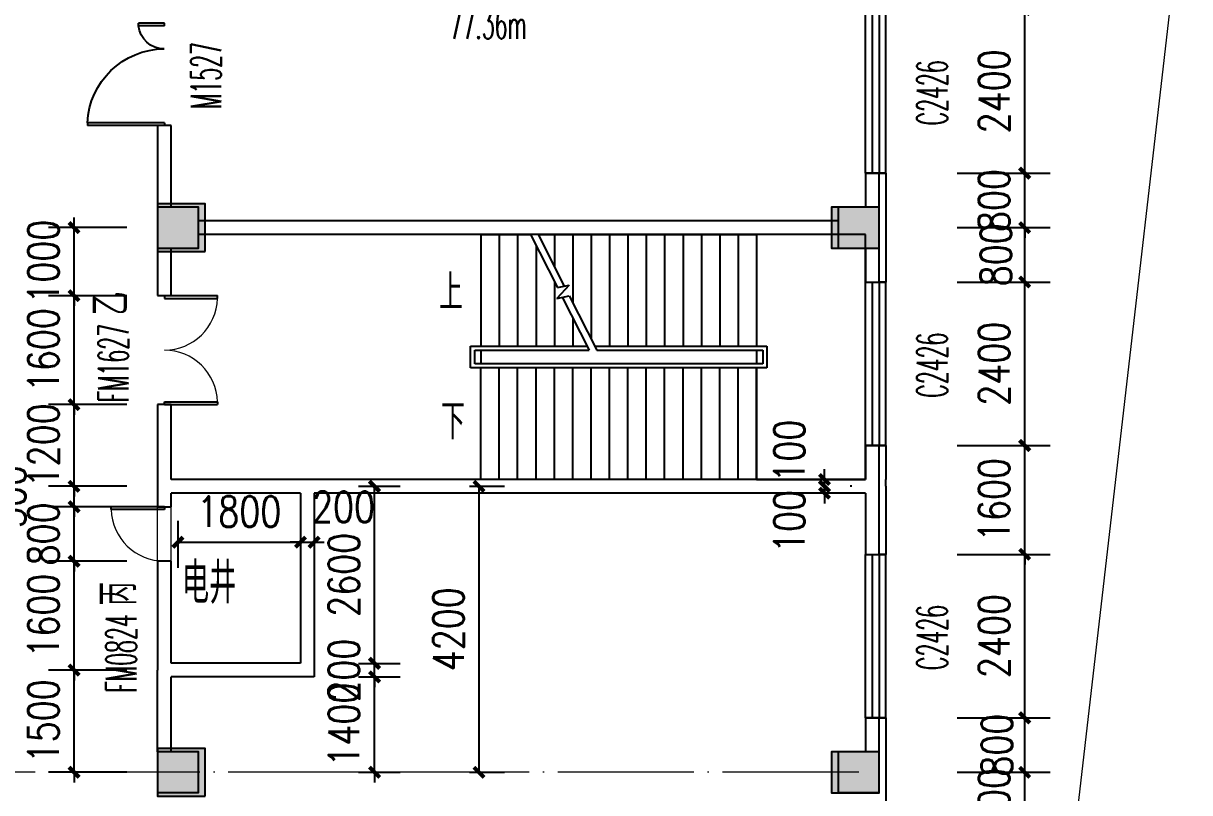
# Model space of a CAD drawing. Extents: x 1417642 to 3570900, y 124798 to 1191112.
# Drawn here: x 1455139 to 1472273, y 437495 to 448795 of the extents above; entities that cross this region are included whole.
import ezdxf

# ---------------------------------------------------------------- set-up
doc = ezdxf.new("R2010")
doc.units = 0
doc.header["$LTSCALE"] = 1000
doc.header["$MEASUREMENT"] = 0
doc.linetypes.add('DOTE', pattern=[2.42, 2, -0.2, 0.02, -0.2])
doc.layers.get('0').update_dxf_attribs({"linetype": 'CONTINUOUS'})
doc.layers.get('Defpoints').update_dxf_attribs({"linetype": 'CONTINUOUS'})
for name, color, linetype in [('colu', 2, 'CONTINUOUS'), ('COLUMN', 9, 'CONTINUOUS'), ('DIM_SYMB', 3, 'CONTINUOUS'), ('DOTE', 1, 'DOTE'), ('PUB_DIM', 3, 'CONTINUOUS'), ('PUB_HATCH', 8, 'CONTINUOUS'), ('PUB_TEXT', 40, 'CONTINUOUS'), ('SPACE', 7, 'CONTINUOUS'), ('STAIR', 2, 'CONTINUOUS'), ('SURFACE', 6, 'CONTINUOUS'), ('tiaozheng', 20, 'CONTINUOUS'), ('WALL', 4, 'CONTINUOUS'), ('WINDOW', 2, 'CONTINUOUS'), ('WINDOW_TEXT', 7, 'CONTINUOUS'), ('柱填充', 8, 'CONTINUOUS')]:
    doc.layers.add(name, color=color, linetype=linetype)
doc.styles.add('_TCH_DIM', font='ROMANS', dxfattribs={"width": 0.7, "bigfont": 'Z'})
doc.styles.add('_TCH_SPACE', font='ROMANS', dxfattribs={"width": 0.7, "height": 5, "bigfont": 'Z'})
doc.styles.add('_TCH_WINDOW', font='ROMANS.shx', dxfattribs={"width": 0.7, "height": 400, "bigfont": 'Z.shx'})
doc.styles.add('DIM_FONT', font='SIMPLEX.shx', dxfattribs={"width": 0.8})
doc.styles.add('Z', font='ROMANS', dxfattribs={"width": 0.7, "bigfont": 'Z'})
doc.dimstyles.new('DIMN150', dxfattribs={"dimscale": 1.5, "dimtxt": 300, "dimasz": 100, "dimexe": 250, "dimexo": 300, "dimgap": 150, "dimtad": 1, "dimdec": 0, "dimzin": 0, "dimdsep": 46, "dimtxsty": 'DIM_FONT', "dimblk": 'ARCHTICK', "dimcen": 0.09, "dimdle": 1.5, "dimclrt": 7, "dimazin": 2, "dimtfac": 1, "dimtdec": 0, "dimtix": 1, "dimtmove": 2, "dimatfit": 3, "dimldrblk": 'ARCHTICK', "dimfxl": 1, "dimtolj": 1, "dimtzin": 0, "dimarcsym": 0})

# ---------------------------------------------------------------- blocks, each defined once
blk = doc.blocks.new('896')
at = {"layer": '柱填充'}
h = blk.add_hatch(color=256, dxfattribs=at)
h.paths.add_polyline_path([(1580873, 568265), (1580873, 568965), (1580273, 568965), (1580273, 568265)])
h.paths.add_polyline_path([(1572873, 568265), (1572873, 568965), (1572273, 568965), (1572273, 568265)])
h.paths.add_polyline_path([(1564873, 568265), (1564873, 568965), (1564273, 568965), (1564273, 568265)])
h.paths.add_polyline_path([(1556873, 568265), (1556873, 568965), (1556273, 568965), (1556273, 568265)])
h.paths.add_polyline_path([(1546873, 568265), (1546873, 568965), (1546273, 568965), (1546273, 568265)])
h.paths.add_polyline_path([(1536873, 568265), (1536873, 568965), (1536273, 568965), (1536273, 568265)])
h.paths.add_polyline_path([(1533273, 568265), (1533273, 568965), (1532673, 568965), (1532673, 568265)])
h.paths.add_polyline_path([(1523273, 568365), (1523273, 568965), (1522673, 568965), (1522673, 568365)])
h.paths.add_polyline_path([(1590123, 558965), (1589423, 558965), (1589423, 558365), (1590123, 558365)])
h.paths.add_polyline_path([(1580923, 558365), (1580923, 559065), (1580223, 559065), (1580223, 558365)])
h.paths.add_polyline_path([(1572923, 558365), (1572923, 559065), (1572223, 559065), (1572223, 558365)])
h.paths.add_polyline_path([(1564923, 558365), (1564923, 559065), (1564223, 559065), (1564223, 558365)])
h.paths.add_polyline_path([(1556923, 558365), (1556923, 559065), (1556223, 559065), (1556223, 558365)])
h.paths.add_polyline_path([(1546923, 558365), (1546923, 559065), (1546223, 559065), (1546223, 558365)])
h.paths.add_polyline_path([(1536873, 558365), (1536873, 558965), (1536273, 558965), (1536273, 558365)])
h.paths.add_polyline_path([(1533273, 558365), (1533273, 558965), (1532673, 558965), (1532673, 558365)])
h.paths.add_polyline_path([(1523372, 558965), (1522672, 558965), (1522672, 558365), (1523372, 558365)])
h.paths.add_polyline_path([(1590123, 554765), (1590123, 555365), (1589523, 555365), (1589523, 554765)])
h.paths.add_polyline_path([(1580873, 554765), (1580873, 555365), (1580273, 555365), (1580273, 554765)])
h.paths.add_polyline_path([(1572873, 554765), (1572873, 555365), (1572273, 555365), (1572273, 554765)])
h.paths.add_polyline_path([(1564873, 554765), (1564873, 555365), (1564273, 555365), (1564273, 554765)])
h.paths.add_polyline_path([(1556873, 554765), (1556873, 555365), (1556273, 555365), (1556273, 554765)])
h.paths.add_polyline_path([(1546873, 554765), (1546873, 555365), (1546273, 555365), (1546273, 554765)])
h.paths.add_polyline_path([(1536873, 554765), (1536873, 555365), (1536273, 555365), (1536273, 554765)])
h.paths.add_polyline_path([(1533273, 554765), (1533273, 555365), (1532673, 555365), (1532673, 554765)])
h.paths.add_polyline_path([(1523372, 555365), (1522672, 555365), (1522672, 554765), (1523372, 554765)])
h.paths.add_polyline_path([(1590123, 546765), (1590123, 547365), (1589523, 547365), (1589523, 546765)])
h.paths.add_polyline_path([(1580873, 546765), (1580873, 547365), (1580273, 547365), (1580273, 546765)])
h.paths.add_polyline_path([(1572873, 546765), (1572873, 547365), (1572273, 547365), (1572273, 546765)])
h.paths.add_polyline_path([(1564873, 546765), (1564873, 547365), (1564273, 547365), (1564273, 546765)])
h.paths.add_polyline_path([(1556873, 546765), (1556873, 547365), (1556273, 547365), (1556273, 546765)])
h.paths.add_polyline_path([(1546873, 546715), (1546873, 547415), (1546173, 547415), (1546173, 546715)])
h.paths.add_polyline_path([(1536973, 546715), (1536973, 547415), (1536273, 547415), (1536273, 546715)])
h.paths.add_polyline_path([(1533273, 546715), (1533273, 547415), (1532573, 547415), (1532573, 546715)])
h.paths.add_polyline_path([(1523372, 547365), (1522672, 547365), (1522672, 546765), (1523372, 546765)])
h.paths.add_polyline_path([(1546873, 539365), (1546173, 539365), (1546173, 538765), (1546873, 538765)])
h.paths.add_polyline_path([(1536973, 538715), (1536973, 539415), (1536273, 539415), (1536273, 538715)])
h.paths.add_polyline_path([(1533273, 538715), (1533273, 539415), (1532573, 539415), (1532573, 538715)])
h.paths.add_polyline_path([(1523372, 539365), (1522672, 539365), (1522672, 538765), (1523372, 538765)])
h.paths.add_polyline_path([(1546873, 531365), (1546173, 531365), (1546173, 530765), (1546873, 530765)])
h.paths.add_polyline_path([(1536973, 530715), (1536973, 531415), (1536273, 531415), (1536273, 530715)])
h.paths.add_polyline_path([(1533273, 530715), (1533273, 531415), (1532573, 531415), (1532573, 530715)])
h.paths.add_polyline_path([(1523372, 531365), (1522672, 531365), (1522672, 530765), (1523372, 530765)])
h.paths.add_polyline_path([(1546873, 523365), (1546173, 523365), (1546173, 522765), (1546873, 522765)])
h.paths.add_polyline_path([(1536973, 522715), (1536973, 523415), (1536273, 523415), (1536273, 522715)])
h.paths.add_polyline_path([(1533273, 522715), (1533273, 523415), (1532573, 523415), (1532573, 522715)])
h.paths.add_polyline_path([(1523372, 523365), (1522672, 523365), (1522672, 522765), (1523372, 522765)])
h.paths.add_polyline_path([(1546873, 515365), (1546173, 515365), (1546173, 514765), (1546873, 514765)])
h.paths.add_polyline_path([(1536973, 514715), (1536973, 515415), (1536273, 515415), (1536273, 514715)])
h.paths.add_polyline_path([(1533273, 514715), (1533273, 515415), (1532573, 515415), (1532573, 514715)])
h.paths.add_polyline_path([(1523372, 515365), (1522672, 515365), (1522672, 514765), (1523372, 514765)])
h.paths.add_polyline_path([(1546873, 507365), (1546173, 507365), (1546173, 506765), (1546873, 506765)])
h.paths.add_polyline_path([(1536973, 506715), (1536973, 507415), (1536273, 507415), (1536273, 506715)])
h.paths.add_polyline_path([(1533273, 506715), (1533273, 507415), (1532573, 507415), (1532573, 506715)])
h.paths.add_polyline_path([(1523372, 507365), (1522672, 507365), (1522672, 506765), (1523372, 506765)])
h.paths.add_polyline_path([(1546873, 499365), (1546173, 499365), (1546173, 498765), (1546873, 498765)])
h.paths.add_polyline_path([(1536973, 498715), (1536973, 499415), (1536273, 499415), (1536273, 498715)])
h.paths.add_polyline_path([(1533273, 498715), (1533273, 499415), (1532573, 499415), (1532573, 498715)])
h.paths.add_polyline_path([(1523372, 499365), (1522672, 499365), (1522672, 498765), (1523372, 498765)])
h.paths.add_polyline_path([(1546873, 490765), (1546873, 491365), (1546273, 491365), (1546273, 490765)])
h.paths.add_polyline_path([(1536873, 490765), (1536873, 491365), (1536273, 491365), (1536273, 490765)])
h.paths.add_polyline_path([(1533273, 490765), (1533273, 491365), (1532673, 491365), (1532673, 490765)])
h.paths.add_polyline_path([(1523273, 490765), (1523273, 491365), (1522673, 491365), (1522673, 490765)])
at = {"layer": 'colu'}
for points in [[(1536973, 522715), (1536973, 523415), (1536273, 523415), (1536273, 522715)], [(1546873, 523365), (1546173, 523365), (1546173, 522765), (1546873, 522765)], [(1536973, 514715), (1536973, 515415), (1536273, 515415), (1536273, 514715)], [(1546873, 515365), (1546173, 515365), (1546173, 514765), (1546873, 514765)]]:
    blk.add_lwpolyline(points, close=True, dxfattribs=at)
blk = doc.blocks.new('_ArchTick')
at = {"color": 0, "linetype": 'ByBlock', "const_width": 0.4}
blk.add_lwpolyline([(-0.5, -0.5), (0.5, 0.5)], dxfattribs=at)
blk = doc.blocks.new('*D1553')
at = {"layer": 'Defpoints', "color": 0}
for p in [(1466858, 442095), (1466909, 442095), (1466858, 441995)]:
    blk.add_point(p, dxfattribs=at)
at = {"layer": 'PUB_DIM', "color": 0, "lineweight": -2}
for p, q in [((1466909, 442095), (1466909, 442245)), ((1466909, 441995), (1466909, 442095)), ((1467308, 442095), (1467284, 442095)), ((1466909, 441995), (1466909, 441845)), ((1467308, 441995), (1467284, 441995))]:
    blk.add_line(p, q, dxfattribs=at)
at = {"layer": 'PUB_DIM', "color": 0, "lineweight": -2, "xscale": 150, "yscale": 150, "zscale": 150}
for p, rotation in [((1466909, 442095), 270), ((1466909, 441995), 90)]:
    blk.add_blockref('_ArchTick', p, dxfattribs=dict(at, rotation=rotation))
at = {"layer": 'PUB_DIM', "color": 7, "insert": (1466392, 442513), "char_height": 450, "attachment_point": 5, "rotation": 90, "style": 'DIM_FONT'}
blk.add_mtext('\\A1;100', dxfattribs=at)
blk = doc.blocks.new('*D1554')
at = {"layer": 'Defpoints', "color": 0}
for p in [(1466858, 441995), (1466858, 441895), (1466909, 441995)]:
    blk.add_point(p, dxfattribs=at)
at = {"layer": 'PUB_DIM', "color": 0, "lineweight": -2}
for p, q in [((1466909, 441995), (1466909, 442145)), ((1466909, 441895), (1466909, 441995)), ((1466909, 441895), (1466909, 441745)), ((1467308, 441995), (1467284, 441995)), ((1467308, 441895), (1467284, 441895))]:
    blk.add_line(p, q, dxfattribs=at)
at = {"layer": 'PUB_DIM', "color": 0, "lineweight": -2, "xscale": 150, "yscale": 150, "zscale": 150}
for p, rotation in [((1466909, 441995), 270), ((1466909, 441895), 90)]:
    blk.add_blockref('_ArchTick', p, dxfattribs=dict(at, rotation=rotation))
at = {"layer": 'PUB_DIM', "color": 7, "insert": (1466392, 441478), "char_height": 450, "attachment_point": 5, "rotation": 90, "style": 'DIM_FONT'}
blk.add_mtext('\\A1;100', dxfattribs=at)
blk = doc.blocks.new('*D1555')
at = {"layer": 'Defpoints', "color": 0}
for p in [(1459614, 441995), (1460298, 441995), (1459614, 439395)]:
    blk.add_point(p, dxfattribs=at)
at = {"layer": 'PUB_DIM', "color": 0, "lineweight": -2}
for p, q in [((1460064, 441995), (1460673, 441995)), ((1460298, 439393), (1460298, 441998)), ((1460064, 439395), (1460673, 439395))]:
    blk.add_line(p, q, dxfattribs=at)
at = {"layer": 'PUB_DIM', "color": 0, "lineweight": -2, "xscale": 150, "yscale": 150, "zscale": 150}
for p, rotation in [((1460298, 441995), 90), ((1460298, 439395), 270)]:
    blk.add_blockref('_ArchTick', p, dxfattribs=dict(at, rotation=rotation))
at = {"layer": 'PUB_DIM', "color": 7, "insert": (1459848, 440695), "char_height": 450, "attachment_point": 5, "rotation": 90, "style": 'DIM_FONT'}
blk.add_mtext('\\A1;2600', dxfattribs=at)
blk = doc.blocks.new('*D1556')
at = {"layer": 'Defpoints', "color": 0}
for p in [(1459614, 439395), (1460298, 439395), (1459614, 439195)]:
    blk.add_point(p, dxfattribs=at)
at = {"layer": 'PUB_DIM', "color": 0, "lineweight": -2}
for p, q in [((1460298, 439395), (1460298, 439545)), ((1460064, 439395), (1460673, 439395)), ((1460298, 439195), (1460298, 439395)), ((1460064, 439195), (1460673, 439195)), ((1460298, 439195), (1460298, 439045))]:
    blk.add_line(p, q, dxfattribs=at)
at = {"layer": 'PUB_DIM', "color": 0, "lineweight": -2, "xscale": 150, "yscale": 150, "zscale": 150}
for p, rotation in [((1460298, 439395), 270), ((1460298, 439195), 90)]:
    blk.add_blockref('_ArchTick', p, dxfattribs=dict(at, rotation=rotation))
at = {"layer": 'PUB_DIM', "color": 7, "insert": (1459848, 439295), "char_height": 450, "attachment_point": 5, "rotation": 90, "style": 'DIM_FONT'}
blk.add_mtext('\\A1;200', dxfattribs=at)
blk = doc.blocks.new('*D1557')
at = {"layer": 'Defpoints', "color": 0}
for p in [(1459614, 439195), (1460298, 439195), (1459614, 437795)]:
    blk.add_point(p, dxfattribs=at)
at = {"layer": 'PUB_DIM', "color": 0, "lineweight": -2}
for p, q in [((1460298, 439195), (1460298, 439345)), ((1460064, 439195), (1460673, 439195)), ((1460298, 437795), (1460298, 439195)), ((1460064, 437795), (1460673, 437795)), ((1460298, 437795), (1460298, 437645))]:
    blk.add_line(p, q, dxfattribs=at)
at = {"layer": 'PUB_DIM', "color": 0, "lineweight": -2, "xscale": 150, "yscale": 150, "zscale": 150}
for p, rotation in [((1460298, 439195), 270), ((1460298, 437795), 90)]:
    blk.add_blockref('_ArchTick', p, dxfattribs=dict(at, rotation=rotation))
at = {"layer": 'PUB_DIM', "color": 7, "insert": (1459848, 438495), "char_height": 450, "attachment_point": 5, "rotation": 90, "style": 'DIM_FONT'}
blk.add_mtext('\\A1;1400', dxfattribs=at)
blk = doc.blocks.new('*D1558')
at = {"layer": 'Defpoints', "color": 0}
for p in [(1457410, 441936), (1459210, 441936), (1459210, 441174)]:
    blk.add_point(p, dxfattribs=at)
at = {"layer": 'PUB_DIM', "color": 0, "lineweight": -2}
for p, q in [((1457410, 441486), (1457410, 440799)), ((1459210, 441486), (1459210, 440799)), ((1457408, 441174), (1459213, 441174))]:
    blk.add_line(p, q, dxfattribs=at)
at = {"layer": 'PUB_DIM', "color": 0, "lineweight": -2, "xscale": 150, "yscale": 150, "zscale": 150, "rotation": 180}
blk.add_blockref('_ArchTick', (1457410, 441174), dxfattribs=at)
at = {"layer": 'PUB_DIM', "color": 0, "lineweight": -2, "xscale": 150, "yscale": 150, "zscale": 150}
blk.add_blockref('_ArchTick', (1459210, 441174), dxfattribs=at)
at = {"layer": 'PUB_DIM', "color": 7, "insert": (1458310, 441624), "char_height": 450, "attachment_point": 5, "style": 'DIM_FONT'}
blk.add_mtext('\\A1;1800', dxfattribs=at)
blk = doc.blocks.new('*D1559')
at = {"layer": 'Defpoints', "color": 0}
for p in [(1459210, 441936), (1459410, 441936), (1459410, 441174)]:
    blk.add_point(p, dxfattribs=at)
at = {"layer": 'PUB_DIM', "color": 0, "lineweight": -2}
for p, q in [((1459210, 441486), (1459210, 440799)), ((1459410, 441486), (1459410, 440799)), ((1459210, 441174), (1459060, 441174)), ((1459210, 441174), (1459410, 441174)), ((1459410, 441174), (1459560, 441174))]:
    blk.add_line(p, q, dxfattribs=at)
at = {"layer": 'PUB_DIM', "color": 0, "lineweight": -2, "xscale": 150, "yscale": 150, "zscale": 150}
blk.add_blockref('_ArchTick', (1459210, 441174), dxfattribs=at)
at = {"layer": 'PUB_DIM', "color": 0, "lineweight": -2, "xscale": 150, "yscale": 150, "zscale": 150, "rotation": 180}
blk.add_blockref('_ArchTick', (1459410, 441174), dxfattribs=at)
at = {"layer": 'PUB_DIM', "color": 7, "insert": (1459844, 441692), "char_height": 450, "attachment_point": 5, "style": 'DIM_FONT'}
blk.add_mtext('\\A1;200', dxfattribs=at)
blk = doc.blocks.new('*D1857')
at = {"layer": 'Defpoints', "color": 0}
for p in [(1455884, 439295), (1457110, 439295), (1457110, 437795)]:
    blk.add_point(p, dxfattribs=at)
at = {"layer": 'PUB_DIM', "color": 0, "lineweight": -2}
for p, q in [((1455884, 439295), (1455884, 439445)), ((1456660, 439295), (1455509, 439295)), ((1455884, 437795), (1455884, 439295)), ((1456660, 437795), (1455509, 437795)), ((1455884, 437795), (1455884, 437645))]:
    blk.add_line(p, q, dxfattribs=at)
at = {"layer": 'PUB_DIM', "color": 0, "lineweight": -2, "xscale": 150, "yscale": 150, "zscale": 150}
for p, rotation in [((1455884, 439295), 270), ((1455884, 437795), 90)]:
    blk.add_blockref('_ArchTick', p, dxfattribs=dict(at, rotation=rotation))
at = {"layer": 'PUB_DIM', "color": 7, "insert": (1455434, 438545), "char_height": 450, "attachment_point": 5, "rotation": 90, "style": 'DIM_FONT'}
blk.add_mtext('\\A1;1500', dxfattribs=at)
blk = doc.blocks.new('*D1858')
at = {"layer": 'Defpoints', "color": 0}
for p in [(1455884, 440895), (1457110, 440895), (1457110, 439295)]:
    blk.add_point(p, dxfattribs=at)
at = {"layer": 'PUB_DIM', "color": 0, "lineweight": -2}
for p, q in [((1455884, 440895), (1455884, 441045)), ((1456660, 440895), (1455509, 440895)), ((1455884, 439295), (1455884, 440895)), ((1456660, 439295), (1455509, 439295)), ((1455884, 439295), (1455884, 439145))]:
    blk.add_line(p, q, dxfattribs=at)
at = {"layer": 'PUB_DIM', "color": 0, "lineweight": -2, "xscale": 150, "yscale": 150, "zscale": 150}
for p, rotation in [((1455884, 440895), 270), ((1455884, 439295), 90)]:
    blk.add_blockref('_ArchTick', p, dxfattribs=dict(at, rotation=rotation))
at = {"layer": 'PUB_DIM', "color": 7, "insert": (1455434, 440095), "char_height": 450, "attachment_point": 5, "rotation": 90, "style": 'DIM_FONT'}
blk.add_mtext('\\A1;1600', dxfattribs=at)
blk = doc.blocks.new('*D1859')
at = {"layer": 'Defpoints', "color": 0}
for p in [(1455884, 441695), (1457110, 441695), (1457110, 440895)]:
    blk.add_point(p, dxfattribs=at)
at = {"layer": 'PUB_DIM', "color": 0, "lineweight": -2}
for p, q in [((1455884, 441695), (1455884, 441845)), ((1456660, 441695), (1455509, 441695)), ((1455884, 440895), (1455884, 441695)), ((1456660, 440895), (1455509, 440895)), ((1455884, 440895), (1455884, 440745))]:
    blk.add_line(p, q, dxfattribs=at)
at = {"layer": 'PUB_DIM', "color": 0, "lineweight": -2, "xscale": 150, "yscale": 150, "zscale": 150}
for p, rotation in [((1455884, 441695), 270), ((1455884, 440895), 90)]:
    blk.add_blockref('_ArchTick', p, dxfattribs=dict(at, rotation=rotation))
at = {"layer": 'PUB_DIM', "color": 7, "insert": (1455434, 441295), "char_height": 450, "attachment_point": 5, "rotation": 90, "style": 'DIM_FONT'}
blk.add_mtext('\\A1;800', dxfattribs=at)
blk = doc.blocks.new('*D1860')
at = {"layer": 'Defpoints', "color": 0}
for p in [(1455884, 441995), (1457110, 441995), (1457110, 441695)]:
    blk.add_point(p, dxfattribs=at)
at = {"layer": 'PUB_DIM', "color": 0, "lineweight": -2}
for p, q in [((1455884, 441995), (1455884, 442145)), ((1456660, 441995), (1455509, 441995)), ((1455884, 441695), (1455884, 441995)), ((1456660, 441695), (1455509, 441695)), ((1455884, 441695), (1455884, 441545))]:
    blk.add_line(p, q, dxfattribs=at)
at = {"layer": 'PUB_DIM', "color": 0, "lineweight": -2, "xscale": 150, "yscale": 150, "zscale": 150}
for p, rotation in [((1455884, 441995), 270), ((1455884, 441695), 90)]:
    blk.add_blockref('_ArchTick', p, dxfattribs=dict(at, rotation=rotation))
at = {"layer": 'PUB_DIM', "color": 7, "insert": (1454947, 441845), "char_height": 450, "attachment_point": 5, "rotation": 90, "style": 'DIM_FONT'}
blk.add_mtext('\\A1;300', dxfattribs=at)
blk = doc.blocks.new('*D1861')
at = {"layer": 'Defpoints', "color": 0}
for p in [(1455884, 443195), (1457110, 443195), (1457110, 441995)]:
    blk.add_point(p, dxfattribs=at)
at = {"layer": 'PUB_DIM', "color": 0, "lineweight": -2}
for p, q in [((1455884, 443195), (1455884, 443345)), ((1456660, 443195), (1455509, 443195)), ((1455884, 441995), (1455884, 443195)), ((1456660, 441995), (1455509, 441995)), ((1455884, 441995), (1455884, 441845))]:
    blk.add_line(p, q, dxfattribs=at)
at = {"layer": 'PUB_DIM', "color": 0, "lineweight": -2, "xscale": 150, "yscale": 150, "zscale": 150}
for p, rotation in [((1455884, 443195), 270), ((1455884, 441995), 90)]:
    blk.add_blockref('_ArchTick', p, dxfattribs=dict(at, rotation=rotation))
at = {"layer": 'PUB_DIM', "color": 7, "insert": (1455434, 442595), "char_height": 450, "attachment_point": 5, "rotation": 90, "style": 'DIM_FONT'}
blk.add_mtext('\\A1;1200', dxfattribs=at)
blk = doc.blocks.new('*D1862')
at = {"layer": 'Defpoints', "color": 0}
for p in [(1455884, 444795), (1457110, 444795), (1457110, 443195)]:
    blk.add_point(p, dxfattribs=at)
at = {"layer": 'PUB_DIM', "color": 0, "lineweight": -2}
for p, q in [((1455884, 444795), (1455884, 444945)), ((1456660, 444795), (1455509, 444795)), ((1455884, 443195), (1455884, 444795)), ((1456660, 443195), (1455509, 443195)), ((1455884, 443195), (1455884, 443045))]:
    blk.add_line(p, q, dxfattribs=at)
at = {"layer": 'PUB_DIM', "color": 0, "lineweight": -2, "xscale": 150, "yscale": 150, "zscale": 150}
for p, rotation in [((1455884, 444795), 270), ((1455884, 443195), 90)]:
    blk.add_blockref('_ArchTick', p, dxfattribs=dict(at, rotation=rotation))
at = {"layer": 'PUB_DIM', "color": 7, "insert": (1455434, 443995), "char_height": 450, "attachment_point": 5, "rotation": 90, "style": 'DIM_FONT'}
blk.add_mtext('\\A1;1600', dxfattribs=at)
blk = doc.blocks.new('*D1863')
at = {"layer": 'Defpoints', "color": 0}
for p in [(1455884, 445795), (1457110, 445795), (1457110, 444795)]:
    blk.add_point(p, dxfattribs=at)
at = {"layer": 'PUB_DIM', "color": 0, "lineweight": -2}
for p, q in [((1455884, 445795), (1455884, 445945)), ((1456660, 445795), (1455509, 445795)), ((1455884, 444795), (1455884, 445795)), ((1456660, 444795), (1455509, 444795)), ((1455884, 444795), (1455884, 444645))]:
    blk.add_line(p, q, dxfattribs=at)
at = {"layer": 'PUB_DIM', "color": 0, "lineweight": -2, "xscale": 150, "yscale": 150, "zscale": 150}
for p, rotation in [((1455884, 445795), 270), ((1455884, 444795), 90)]:
    blk.add_blockref('_ArchTick', p, dxfattribs=dict(at, rotation=rotation))
at = {"layer": 'PUB_DIM', "color": 7, "insert": (1455434, 445295), "char_height": 450, "attachment_point": 5, "rotation": 90, "style": 'DIM_FONT'}
blk.add_mtext('\\A1;1000', dxfattribs=at)
blk = doc.blocks.new('*D1980')
at = {"layer": 'Defpoints', "color": 0}
for p in [(1468409, 437795), (1469849, 437795), (1468409, 436995)]:
    blk.add_point(p, dxfattribs=at)
at = {"layer": 'PUB_DIM', "color": 0, "lineweight": -2}
for p, q in [((1468859, 437795), (1470224, 437795)), ((1469849, 437795), (1469849, 437945)), ((1469849, 436995), (1469849, 437795)), ((1468859, 436995), (1470224, 436995)), ((1469849, 436995), (1469849, 436845))]:
    blk.add_line(p, q, dxfattribs=at)
at = {"layer": 'PUB_DIM', "color": 0, "lineweight": -2, "xscale": 150, "yscale": 150, "zscale": 150}
for p, rotation in [((1469849, 437795), 270), ((1469849, 436995), 90)]:
    blk.add_blockref('_ArchTick', p, dxfattribs=dict(at, rotation=rotation))
at = {"layer": 'PUB_DIM', "color": 7, "insert": (1469399, 437395), "char_height": 450, "attachment_point": 5, "rotation": 90, "style": 'DIM_FONT'}
blk.add_mtext('\\A1;800', dxfattribs=at)
blk = doc.blocks.new('*D1981')
at = {"layer": 'Defpoints', "color": 0}
for p in [(1468409, 438595), (1469849, 438595), (1468409, 437795)]:
    blk.add_point(p, dxfattribs=at)
at = {"layer": 'PUB_DIM', "color": 0, "lineweight": -2}
for p, q in [((1468859, 438595), (1470224, 438595)), ((1469849, 437793), (1469849, 438598)), ((1468859, 437795), (1470224, 437795))]:
    blk.add_line(p, q, dxfattribs=at)
at = {"layer": 'PUB_DIM', "color": 0, "lineweight": -2, "xscale": 150, "yscale": 150, "zscale": 150}
for p, rotation in [((1469849, 438595), 90), ((1469849, 437795), 270)]:
    blk.add_blockref('_ArchTick', p, dxfattribs=dict(at, rotation=rotation))
at = {"layer": 'PUB_DIM', "color": 7, "insert": (1469442, 438195), "char_height": 450, "attachment_point": 5, "rotation": 90, "style": 'DIM_FONT'}
blk.add_mtext('\\A1;800', dxfattribs=at)
blk = doc.blocks.new('*D1982')
at = {"layer": 'Defpoints', "color": 0}
for p in [(1468409, 440995), (1469849, 440995), (1468409, 438595)]:
    blk.add_point(p, dxfattribs=at)
at = {"layer": 'PUB_DIM', "color": 0, "lineweight": -2}
for p, q in [((1468859, 440995), (1470224, 440995)), ((1469849, 438593), (1469849, 440998)), ((1468859, 438595), (1470224, 438595))]:
    blk.add_line(p, q, dxfattribs=at)
at = {"layer": 'PUB_DIM', "color": 0, "lineweight": -2, "xscale": 150, "yscale": 150, "zscale": 150}
for p, rotation in [((1469849, 440995), 90), ((1469849, 438595), 270)]:
    blk.add_blockref('_ArchTick', p, dxfattribs=dict(at, rotation=rotation))
at = {"layer": 'PUB_DIM', "color": 7, "insert": (1469399, 439795), "char_height": 450, "attachment_point": 5, "rotation": 90, "style": 'DIM_FONT'}
blk.add_mtext('\\A1;2400', dxfattribs=at)
blk = doc.blocks.new('*D1983')
at = {"layer": 'Defpoints', "color": 0}
for p in [(1468409, 442595), (1469849, 442595), (1468409, 440995)]:
    blk.add_point(p, dxfattribs=at)
at = {"layer": 'PUB_DIM', "color": 0, "lineweight": -2}
for p, q in [((1468859, 442595), (1470224, 442595)), ((1469849, 442595), (1469849, 442745)), ((1469849, 440995), (1469849, 442595)), ((1468859, 440995), (1470224, 440995)), ((1469849, 440995), (1469849, 440845))]:
    blk.add_line(p, q, dxfattribs=at)
at = {"layer": 'PUB_DIM', "color": 0, "lineweight": -2, "xscale": 150, "yscale": 150, "zscale": 150}
for p, rotation in [((1469849, 442595), 270), ((1469849, 440995), 90)]:
    blk.add_blockref('_ArchTick', p, dxfattribs=dict(at, rotation=rotation))
at = {"layer": 'PUB_DIM', "color": 7, "insert": (1469399, 441795), "char_height": 450, "attachment_point": 5, "rotation": 90, "style": 'DIM_FONT'}
blk.add_mtext('\\A1;1600', dxfattribs=at)
blk = doc.blocks.new('*D1984')
at = {"layer": 'Defpoints', "color": 0}
for p in [(1468409, 444995), (1469849, 444995), (1468409, 442595)]:
    blk.add_point(p, dxfattribs=at)
at = {"layer": 'PUB_DIM', "color": 0, "lineweight": -2}
for p, q in [((1468859, 444995), (1470224, 444995)), ((1469849, 442593), (1469849, 444998)), ((1468859, 442595), (1470224, 442595))]:
    blk.add_line(p, q, dxfattribs=at)
at = {"layer": 'PUB_DIM', "color": 0, "lineweight": -2, "xscale": 150, "yscale": 150, "zscale": 150}
for p, rotation in [((1469849, 444995), 90), ((1469849, 442595), 270)]:
    blk.add_blockref('_ArchTick', p, dxfattribs=dict(at, rotation=rotation))
at = {"layer": 'PUB_DIM', "color": 7, "insert": (1469399, 443795), "char_height": 450, "attachment_point": 5, "rotation": 90, "style": 'DIM_FONT'}
blk.add_mtext('\\A1;2400', dxfattribs=at)
blk = doc.blocks.new('*D1985')
at = {"layer": 'Defpoints', "color": 0}
for p in [(1468409, 445795), (1469849, 445795), (1468409, 444995)]:
    blk.add_point(p, dxfattribs=at)
at = {"layer": 'PUB_DIM', "color": 0, "lineweight": -2}
for p, q in [((1468859, 445795), (1470224, 445795)), ((1469849, 444993), (1469849, 445798)), ((1468859, 444995), (1470224, 444995))]:
    blk.add_line(p, q, dxfattribs=at)
at = {"layer": 'PUB_DIM', "color": 0, "lineweight": -2, "xscale": 150, "yscale": 150, "zscale": 150}
for p, rotation in [((1469849, 445795), 90), ((1469849, 444995), 270)]:
    blk.add_blockref('_ArchTick', p, dxfattribs=dict(at, rotation=rotation))
at = {"layer": 'PUB_DIM', "color": 7, "insert": (1469427, 445395), "char_height": 450, "attachment_point": 5, "rotation": 90, "style": 'DIM_FONT'}
blk.add_mtext('\\A1;800', dxfattribs=at)
blk = doc.blocks.new('*D1986')
at = {"layer": 'Defpoints', "color": 0}
for p in [(1468409, 446595), (1469849, 446595), (1468409, 445795)]:
    blk.add_point(p, dxfattribs=at)
at = {"layer": 'PUB_DIM', "color": 0, "lineweight": -2}
for p, q in [((1469849, 446595), (1469849, 446745)), ((1468859, 446595), (1470224, 446595)), ((1469849, 445795), (1469849, 446595)), ((1468859, 445795), (1470224, 445795)), ((1469849, 445795), (1469849, 445645))]:
    blk.add_line(p, q, dxfattribs=at)
at = {"layer": 'PUB_DIM', "color": 0, "lineweight": -2, "xscale": 150, "yscale": 150, "zscale": 150}
for p, rotation in [((1469849, 446595), 270), ((1469849, 445795), 90)]:
    blk.add_blockref('_ArchTick', p, dxfattribs=dict(at, rotation=rotation))
at = {"layer": 'PUB_DIM', "color": 7, "insert": (1469399, 446195), "char_height": 450, "attachment_point": 5, "rotation": 90, "style": 'DIM_FONT'}
blk.add_mtext('\\A1;800', dxfattribs=at)
blk = doc.blocks.new('*D1987')
at = {"layer": 'Defpoints', "color": 0}
for p in [(1468409, 448995), (1469849, 448995), (1468409, 446595)]:
    blk.add_point(p, dxfattribs=at)
at = {"layer": 'PUB_DIM', "color": 0, "lineweight": -2}
for p, q in [((1468859, 448995), (1470224, 448995)), ((1469849, 446593), (1469849, 448998)), ((1468859, 446595), (1470224, 446595))]:
    blk.add_line(p, q, dxfattribs=at)
at = {"layer": 'PUB_DIM', "color": 0, "lineweight": -2, "xscale": 150, "yscale": 150, "zscale": 150}
for p, rotation in [((1469849, 448995), 90), ((1469849, 446595), 270)]:
    blk.add_blockref('_ArchTick', p, dxfattribs=dict(at, rotation=rotation))
at = {"layer": 'PUB_DIM', "color": 7, "insert": (1469399, 447795), "char_height": 450, "attachment_point": 5, "rotation": 90, "style": 'DIM_FONT'}
blk.add_mtext('\\A1;2400', dxfattribs=at)
blk = doc.blocks.new('*D2287')
at = {"layer": 'Defpoints', "color": 0}
for p in [(1461241, 441995), (1461833, 441995), (1461241, 437795)]:
    blk.add_point(p, dxfattribs=at)
at = {"layer": 'PUB_DIM', "color": 0, "lineweight": -2}
for p, q in [((1461691, 441995), (1462208, 441995)), ((1461833, 437793), (1461833, 441998)), ((1461691, 437795), (1462208, 437795))]:
    blk.add_line(p, q, dxfattribs=at)
at = {"layer": 'PUB_DIM', "color": 0, "lineweight": -2, "xscale": 150, "yscale": 150, "zscale": 150}
for p, rotation in [((1461833, 441995), 90), ((1461833, 437795), 270)]:
    blk.add_blockref('_ArchTick', p, dxfattribs=dict(at, rotation=rotation))
at = {"layer": 'PUB_DIM', "color": 7, "insert": (1461383, 439895), "char_height": 450, "attachment_point": 5, "rotation": 90, "style": 'DIM_FONT'}
blk.add_mtext('\\A1;4200', dxfattribs=at)
blk = doc.blocks.new('_FZH')
blk.add_lwpolyline([(-0.5, -0.5), (0.5, -0.5), (0.5, 0.5), (-0.5, 0.5)], close=True)
at = {"layer": 'PUB_HATCH'}
blk.add_solid([(-0.5, -0.5), (0.5, -0.5), (-0.5, 0.5), (0.5, 0.5)], dxfattribs=at)
blk = doc.blocks.new('$TCHSYS$WIN2D')
for p, q in [((-0.5, 0.5), (0.5, 0.5)), ((-0.5, 0.5), (-0.5, -0.5)), ((0.5, 0.5), (0.5, -0.5)), ((0.5, 0.1667), (-0.5, 0.1667)), ((0.5, -0.1667), (-0.5, -0.1667)), ((-0.5, -0.5), (0.5, -0.5))]:
    blk.add_line(p, q)
blk = doc.blocks.new('$DorLib2D$00000225')
at = {"color": 0}
for p, q in [((0.475, -0.001), (0.475, 0.752)), ((0.475, 0.752), (0.5, 0.752)), ((0.5, -0.001), (0.5, 0.752)), ((-0.5, 0), (-0.5, 0.252)), ((-0.475, 0.252), (-0.5, 0.252)), ((-0.475, 0), (-0.475, 0.252)), ((-0.475, 0), (-0.5, 0)), ((0.475, -0.001), (0.5, -0.001))]:
    blk.add_line(p, q, dxfattribs=at)
for centre, radius, start, end in [((0.505, -0.002), 0.755, 92.2493, 179.7238), ((-0.501, 0.003), 0.251, 359.7899, 84.0974)]:
    blk.add_arc(centre, radius, start, end, dxfattribs=at)
blk = doc.blocks.new('$DorLib2D$00000001')
for p, q in [((0.45, 0.975), (0.5, 0.975)), ((0.45, 0), (0.45, 0.975)), ((0.5, 0), (0.5, 0.975)), ((0.5, 0), (0.45, 0))]:
    blk.add_line(p, q)
at = {"lineweight": 13}
blk.add_arc((0.475, 0), 0.975, 91.4693, 180, dxfattribs=at)
blk = doc.blocks.new('$DorLib2D$00000002')
for p, q in [((-0.5, 0), (-0.5, 0.4875)), ((-0.475, 0.4875), (-0.5, 0.4875)), ((-0.475, 0), (-0.475, 0.4875)), ((0.475, 0), (0.475, 0.4875)), ((0.475, 0.4875), (0.5, 0.4875)), ((0.5, 0), (0.5, 0.4875)), ((-0.5, 0), (-0.475, 0)), ((0.5, 0), (0.475, 0))]:
    blk.add_line(p, q)
at = {"lineweight": 13}
for centre, start, end in [((-0.4875, 0), 0, 88.53072), ((0.4875, 0), 91.46928, 180)]:
    blk.add_arc(centre, 0.4875, start, end, dxfattribs=at)

msp = doc.modelspace()

# ---------------------------------------------------------------- linework, layer by layer
at = {"layer": 'DIM_SYMB'}
for points in [[(1461725.3, 444845.5, 0, 0, 0), (1462490.3, 444845.5, 120, 0, 0), (1462940.3, 444845.5, 0, 0, 0)], [(1461725.3, 442945.5, 0, 0, 0), (1466710.3, 442945.5, 0, 0, 0), (1466710.3, 444845.5, 0, 0, 0), (1463660.3, 444845.5, 120, 0, 0), (1463210.3, 444845.5, 0, 0, 0)]]:
    msp.add_lwpolyline(points, format="xyseb", dxfattribs=at)
at = {"layer": 'DOTE', "lineweight": 0}
msp.add_lwpolyline([(1467410.3, 437795.5), (1432083.9, 437795.5)], dxfattribs=at)
at = {"layer": 'STAIR'}
for p, q in [((1461860.3, 445695.5), (1462587.9, 445695.5)), ((1461860.3, 445695.5), (1461860.3, 444055.5)), ((1462130.3, 445695.5), (1462130.3, 444055.5)), ((1462400.3, 445695.5), (1462400.3, 444055.5)), ((1462587.9, 445695.5), (1462984, 444914.9)), ((1462700, 445695.5), (1465910.3, 445695.5)), ((1462700, 445695.5), (1463085.3, 444936.2)), ((1462940.3, 445695.5), (1462940.3, 445222)), ((1463210.3, 445695.5), (1463210.3, 444689.9)), ((1463480.3, 445695.5), (1463480.3, 444157.8)), ((1463750.3, 445695.5), (1463750.3, 444055.5)), ((1464020.3, 445695.5), (1464020.3, 444055.5)), ((1464290.3, 445695.5), (1464290.3, 444055.5)), ((1464560.3, 445695.5), (1464560.3, 444055.5)), ((1464830.3, 445695.5), (1464830.3, 444055.5)), ((1465100.3, 445695.5), (1465100.3, 444055.5)), ((1465370.3, 445695.5), (1465370.3, 444055.5)), ((1465640.3, 445695.5), (1465640.3, 444055.5)), ((1465910.3, 445695.5), (1465910.3, 444055.5)), ((1467510.3, 445695.5), (1465910.3, 445695.5)), ((1465910.3, 445695.5), (1465910.3, 444055.5)), ((1467510.3, 442095.5), (1467510.3, 445695.5)), ((1462670.3, 445533.1), (1462670.3, 444055.5)), ((1462940.3, 445001), (1462940.3, 444055.5)), ((1463158.6, 444951.7), (1462974.8, 444755.3)), ((1462984, 444914.9), (1463158.6, 444951.7)), ((1462974.8, 444755.3), (1463157.6, 444793.8)), ((1463056.3, 444772.5), (1463450.5, 443995.5)), ((1463157.6, 444793.8), (1463562.7, 443995.5)), ((1463210.3, 444468.9), (1463210.3, 444055.5)), ((1461710.3, 443735.5), (1461710.3, 444055.5)), ((1461710.3, 444055.5), (1463420.1, 444055.5)), ((1461770.3, 443795.5), (1461770.3, 443995.5)), ((1461770.3, 443995.5), (1463450.5, 443995.5)), ((1461860.3, 443995.5), (1463450.5, 443995.5)), ((1461860.3, 443995.5), (1461860.3, 443795.5)), ((1463532.2, 444055.5), (1466060.3, 444055.5)), ((1463562.7, 443995.5), (1465910.3, 443995.5)), ((1463562.7, 443995.5), (1466000.3, 443995.5)), ((1465910.3, 443995.5), (1465910.3, 443795.5)), ((1466000.3, 443995.5), (1466000.3, 443795.5)), ((1466060.3, 444055.5), (1466060.3, 443735.5)), ((1466000.3, 443795.5), (1461770.3, 443795.5)), ((1465910.3, 443795.5), (1461860.3, 443795.5)), ((1466060.3, 443735.5), (1461710.3, 443735.5)), ((1461860.3, 442095.5), (1461860.3, 443735.5)), ((1462130.3, 442095.5), (1462130.3, 443735.5)), ((1462400.3, 442095.5), (1462400.3, 443735.5)), ((1462670.3, 442095.5), (1462670.3, 443735.5)), ((1462940.3, 442095.5), (1462940.3, 443735.5)), ((1463210.3, 442095.5), (1463210.3, 443735.5)), ((1463480.3, 442095.5), (1463480.3, 443735.5)), ((1463750.3, 442095.5), (1463750.3, 443735.5)), ((1464020.3, 442095.5), (1464020.3, 443735.5)), ((1464290.3, 442095.5), (1464290.3, 443735.5)), ((1464560.3, 442095.5), (1464560.3, 443735.5)), ((1464830.3, 442095.5), (1464830.3, 443735.5)), ((1465100.3, 442095.5), (1465100.3, 443735.5)), ((1465370.3, 442095.5), (1465370.3, 443735.5)), ((1465640.3, 442095.5), (1465640.3, 443735.5)), ((1465910.3, 442095.5), (1465910.3, 443735.5)), ((1465910.3, 443735.5), (1465910.3, 442095.5)), ((1465910.3, 442095.5), (1461860.3, 442095.5)), ((1465910.3, 442095.5), (1467510.3, 442095.5))]:
    msp.add_line(p, q, dxfattribs=at)
at = {"layer": 'STAIR', "lineweight": 0}
msp.add_lwpolyline([(1467810.8, 412795.5), (1473366, 460995.5), (1511010.3, 469395.5)], dxfattribs=at)
at = {"layer": 'SURFACE'}
for p, q in [((1467810.3, 446595.5), (1467710.3, 446595.5)), ((1467810.3, 446595.5), (1467810.3, 445795.5)), ((1467810.3, 445995.5), (1467810.3, 444995.5)), ((1467810.3, 444995.5), (1467710.3, 444995.5)), ((1467810.3, 442595.5), (1467710.3, 442595.5)), ((1467810.3, 442595.5), (1467810.3, 442095.5)), ((1467810.3, 441995.5), (1467810.3, 442095.5)), ((1467810.3, 442095.5), (1467810.3, 442095.5)), ((1467810.3, 441995.5), (1467810.3, 440995.5)), ((1467810.3, 440995.5), (1467710.3, 440995.5)), ((1467810.3, 438595.5), (1467710.3, 438595.5)), ((1467810.3, 438595.5), (1467810.3, 437795.5)), ((1467810.3, 437795.5), (1467810.3, 436995.5))]:
    msp.add_line(p, q, dxfattribs=at)
at = {"layer": 'WALL'}
for p, q in [((1457310.3, 447295.5), (1457110.3, 447295.5)), ((1457110.3, 447295.5), (1457110.3, 446095.5)), ((1457310.3, 446095.5), (1457310.3, 447295.5)), ((1467710.3, 446595.5), (1467510.3, 446595.5)), ((1467510.3, 446595.5), (1467510.3, 446095.5)), ((1467710.3, 446095.5), (1467710.3, 446595.5)), ((1467110.3, 445895.5), (1457710.3, 445895.5)), ((1467110.3, 445695.5), (1457710.3, 445695.5)), ((1457110.3, 445495.5), (1457110.3, 444795.5)), ((1457310.3, 444795.5), (1457310.3, 445495.5)), ((1467510.3, 445495.5), (1467510.3, 444995.5)), ((1467710.3, 444995.5), (1467710.3, 445495.5)), ((1467510.3, 444995.5), (1467710.3, 444995.5)), ((1457110.3, 444795.5), (1457310.3, 444795.5)), ((1457310.3, 443195.5), (1457110.3, 443195.5)), ((1457110.3, 443195.5), (1457110.3, 441995.5)), ((1457310.3, 442095.5), (1457310.3, 443195.5)), ((1467710.3, 442595.5), (1467510.3, 442595.5)), ((1467510.3, 442595.5), (1467510.3, 442095.5)), ((1467710.3, 441995.5), (1467710.3, 442595.5)), ((1459310.3, 442095.5), (1457310.3, 442095.5)), ((1467510.3, 442095.5), (1459310.3, 442095.5)), ((1457110.3, 441995.5), (1457110.3, 441695.5)), ((1459210.3, 441895.5), (1457310.3, 441895.5)), ((1457310.3, 441695.5), (1457310.3, 441895.5)), ((1459210.3, 441895.5), (1459210.3, 439395.5)), ((1467510.3, 441895.5), (1459410.3, 441895.5)), ((1459410.3, 441895.5), (1459410.3, 439195.5)), ((1467510.3, 441895.5), (1467510.3, 440995.5)), ((1467710.3, 440995.5), (1467710.3, 441995.5)), ((1457110.3, 441695.5), (1457310.3, 441695.5)), ((1457310.3, 440895.5), (1457110.3, 440895.5)), ((1457110.3, 440895.5), (1457110.3, 439295.5)), ((1457310.3, 439395.5), (1457310.3, 440895.5)), ((1467510.3, 440995.5), (1467710.3, 440995.5)), ((1459210.3, 439395.5), (1457310.3, 439395.5)), ((1457110.3, 438095.5), (1457110.3, 439295.5)), ((1457310.3, 438095.5), (1457310.3, 439195.5)), ((1459410.3, 439195.5), (1457310.3, 439195.5)), ((1467710.3, 438595.5), (1467510.3, 438595.5)), ((1467510.3, 438595.5), (1467510.3, 438095.5)), ((1467710.3, 438095.5), (1467710.3, 438595.5))]:
    msp.add_line(p, q, dxfattribs=at)
at = {"layer": 'WINDOW', "lineweight": 0}
for p, q in [((1457110.3, 440895.5), (1457110.3, 441695.5)), ((1457310.3, 440895.5), (1457310.3, 441695.5))]:
    msp.add_line(p, q, dxfattribs=at)

# ---------------------------------------------------------------- block references
at = {"layer": 'COLUMN', "lineweight": 0, "xscale": 600, "yscale": 600, "zscale": 600}
for p in [(1457410.3, 445795.5), (1467410.3, 445795.5), (1457410.3, 437795.5), (1467410.3, 437795.5)]:
    msp.add_blockref('_FZH', p, dxfattribs=at)
at = {"layer": 'tiaozheng'}
msp.add_blockref('896', (-79162.5, -77269.7), dxfattribs=at)
at = {"layer": 'WINDOW', "color": 2}
ref = msp.add_blockref('$TCHSYS$WIN2D', (1467660.3, 447795.5), dxfattribs=dict(at, xscale=-2400, yscale=-300, zscale=-2400, rotation=270))
ref.add_attrib('A', 'C2426', (1468713.2, 447296.7), dxfattribs={"layer": 'WINDOW_TEXT', "color": 2, "height": 446.25, "rotation": 90, "style": '_TCH_WINDOW', "width": 0.494118})
at = {"layer": 'WINDOW', "lineweight": 0}
ref = msp.add_blockref('$DorLib2D$00000225', (1457210.3, 448045.5), dxfattribs=dict(at, xscale=-1500, yscale=1500, zscale=-1500, rotation=90))
ref.add_attrib('A', 'M1527', (1458045.9, 447536.2), dxfattribs={"layer": 'WINDOW_TEXT', "lineweight": 0, "height": 446.25, "rotation": 90, "style": '_TCH_WINDOW', "width": 0.494118})
at = {"layer": 'WINDOW', "color": 2}
ref = msp.add_blockref('$TCHSYS$WIN2D', (1467660.3, 443795.5), dxfattribs=dict(at, xscale=-2400, yscale=-300, zscale=-2400, rotation=270))
ref.add_attrib('A', 'C2426', (1468713.2, 443296.7), dxfattribs={"layer": 'WINDOW_TEXT', "color": 2, "height": 446.25, "rotation": 90, "style": '_TCH_WINDOW', "width": 0.494118})
at = {"layer": 'WINDOW', "lineweight": 0, "rotation": 90}
for name, p, xscale, yscale, zscale in [('$DorLib2D$00000002', (1457210.3, 443995.5), -1600, -1600, -1600), ('$DorLib2D$00000001', (1457210.3, 441295.5), 800, 800, 800)]:
    msp.add_blockref(name, p, dxfattribs=dict(at, xscale=xscale, yscale=yscale, zscale=zscale))
at = {"layer": 'WINDOW', "color": 2}
ref = msp.add_blockref('$TCHSYS$WIN2D', (1467660.3, 439795.5), dxfattribs=dict(at, xscale=-2400, yscale=-300, zscale=-2400, rotation=270))
ref.add_attrib('A', 'C2426', (1468713.2, 439296.7), dxfattribs={"layer": 'WINDOW_TEXT', "color": 2, "height": 446.25, "rotation": 90, "style": '_TCH_WINDOW', "width": 0.494118})

# ---------------------------------------------------------------- texts
at = {"layer": 'PUB_TEXT', "width": 0.7}
for s, height, style, p in [('上', 525, '_TCH_DIM', (1461248.1, 444583)), ('下', 525, '_TCH_DIM', (1461277.1, 442683)), ('电井', 600, 'Z', (1457468.8, 440274.2))]:
    msp.add_text(s, height=height, dxfattribs=dict(at, style=style)).set_placement(p)
at = {"layer": 'SPACE', "style": '_TCH_SPACE', "width": 0.525}
msp.add_text('77.36m', height=420, dxfattribs=at).set_placement((1461401.6, 448568))
at = {"layer": 'WINDOW_TEXT', "style": '_TCH_WINDOW'}
for s, height, width, p in [('乙', 525, 0.7, (1456685.3, 444507.2)), ('FM1627', 446.25, 0.494118, (1456685.3, 443226.2)), ('丙', 525, 0.7, (1456799, 440242.6)), ('FM0824', 446.25, 0.494118, (1456799, 438961.6))]:
    msp.add_text(s, height=height, rotation=90, dxfattribs=dict(at, width=width)).set_placement(p)

# ---------------------------------------------------------------- dimensions: what is measured, and where the dimension line sits
at = {"layer": 'PUB_DIM'}
for p1, p2, distance, picture, middle in [((1468409.1, 446595.5), (1468409.1, 448995.5), -1440, '*D1987', (1469399.1, 447795.5)), ((1468409.1, 445795.5), (1468409.1, 446595.5), -1440, '*D1986', (1469399.1, 446195.5)), ((1457110.3, 444795.5), (1457110.3, 445795.5), 1225.9, '*D1863', (1455434.4, 445295.5)), ((1468409.1, 442595.5), (1468409.1, 444995.5), -1440, '*D1984', (1469399.1, 443795.5)), ((1457110.3, 443195.5), (1457110.3, 444795.5), 1225.9, '*D1862', (1455434.4, 443995.5)), ((1457110.3, 441995.5), (1457110.3, 443195.5), 1225.9, '*D1861', (1455434.4, 442595.5)), ((1468409.1, 440995.5), (1468409.1, 442595.5), -1440, '*D1983', (1469399.1, 441795.5)), ((1459614, 439395.5), (1459614, 441995.5), -684.2, '*D1555', (1459848.2, 440695.5)), ((1461241.4, 437795.5), (1461241.4, 441995.5), -592, '*D2287', (1461383.4, 439895.5)), ((1457410.3, 441935.8), (1459210.3, 441935.8), -761.7, '*D1558', (1458310.3, 441624.1)), ((1457110.3, 440895.5), (1457110.3, 441695.5), 1225.9, '*D1859', (1455434.4, 441295.5)), ((1457110.3, 439295.5), (1457110.3, 440895.5), 1225.9, '*D1858', (1455434.4, 440095.5)), ((1468409.1, 438595.5), (1468409.1, 440995.5), -1440, '*D1982', (1469399.1, 439795.5)), ((1459614, 439195.5), (1459614, 439395.5), -684.2, '*D1556', (1459848.2, 439295.5)), ((1457110.3, 437795.5), (1457110.3, 439295.5), 1225.9, '*D1857', (1455434.4, 438545.5)), ((1459614, 437795.5), (1459614, 439195.5), -684.2, '*D1557', (1459848.2, 438495.5)), ((1468409.1, 436995.5), (1468409.1, 437795.5), -1440, '*D1980', (1469399.1, 437395.5))]:
    dim = msp.add_aligned_dim(p1=p1, p2=p2, distance=distance, dimstyle='DIMN150', dxfattribs=at)
    dim.commit()
    dim.dimension.update_dxf_attribs({"geometry": picture, "text_midpoint": middle})
for base, p1, p2, angle, picture, middle in [((1469849.1, 445795.5), (1468409.1, 444995.5), (1468409.1, 445795.5), 90, '*D1985', (1469426.9, 445395.5)), ((1466909.4, 442095.5), (1466857.7, 441995.5), (1466857.7, 442095.5), 90, '*D1553', (1466391.9, 442513.2)), ((1455884.4, 441995.5), (1457110.3, 441695.5), (1457110.3, 441995.5), 90, '*D1860', (1454946.9, 441845.5)), ((1466909.4, 441995.5), (1466857.7, 441895.5), (1466857.7, 441995.5), 90, '*D1554', (1466391.9, 441477.7)), ((1459410.3, 441174.1), (1459210.3, 441935.8), (1459410.3, 441935.8), 0, '*D1559', (1459843.8, 441691.6)), ((1469849.1, 438595.5), (1468409.1, 437795.5), (1468409.1, 438595.5), 90, '*D1981', (1469442, 438195.5))]:
    dim = msp.add_linear_dim(base=base, p1=p1, p2=p2, angle=angle, dimstyle='DIMN150', dxfattribs=at)
    dim.commit()
    dim.dimension.update_dxf_attribs({"geometry": picture, "text_midpoint": middle, "dimtype": 129})

doc.saveas('drawing.dxf')
